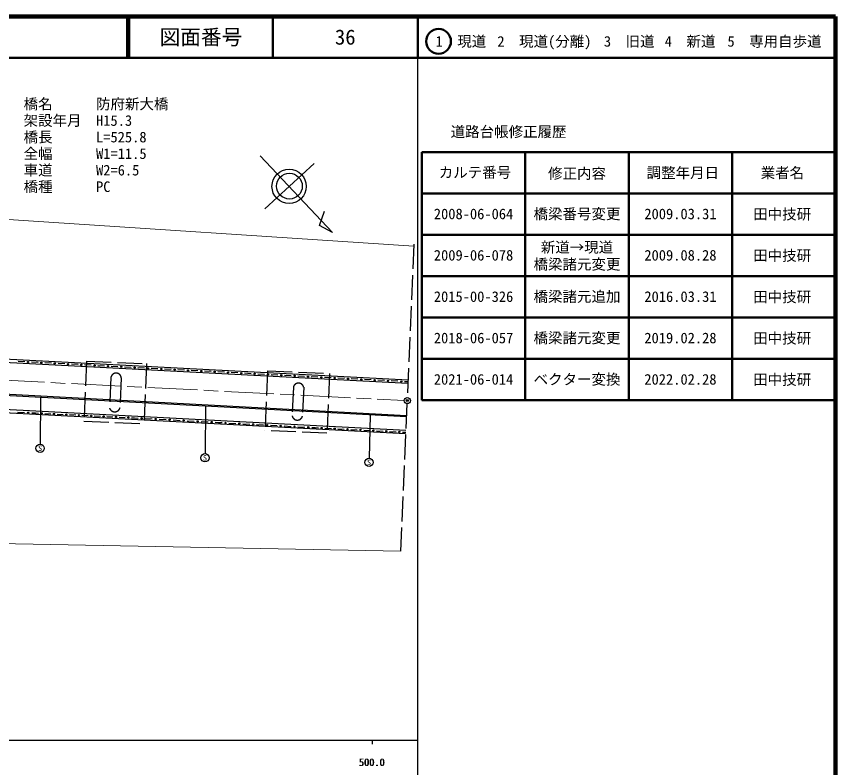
# Model space of a CAD drawing. Units: millimetres, scale not verified. Extents: x 40000 to 680000, y 20000 to 380000.
# Drawn here: x 482013 to 680000, y 198357 to 380000 of the extents above; entities that cross this region are included whole.
import ezdxf
from ezdxf.enums import TextEntityAlignment as Align

# ---------------------------------------------------------------- set-up
doc = ezdxf.new("R2010")
doc.units = ezdxf.units.MM
doc.header["$LTSCALE"] = 1000
doc.header["$PDMODE"] = 32
doc.header["$PDSIZE"] = 500
doc.linetypes.add('CHAIN', pattern=[18.5, 12, -1.5, 3.5, -1.5])
doc.linetypes.add('DASHED', pattern=[7.5, 6, -1.5])
for name, color, linetype, lineweight in [('M-BGD', 7, 'Continuous', 25), ('M-BGD-EXST', 7, 'Continuous', 25), ('M-BMK', 2, 'CHAIN', 13), ('M-BMK-SRVR', 3, 'Continuous', 25), ('M-STR-HTXT', 7, 'Continuous', 13), ('M-STR-STR1', 1, 'Continuous', 25), ('M-TTL', 2, 'Continuous', 140), ('M-TTL-BAND', 7, 'Continuous', 25), ('M-TTL-FRAM', 2, 'Continuous', 50), ('M-TTL-LINE', 7, 'Continuous', 50)]:
    doc.layers.add(name, color=color, linetype=linetype, lineweight=lineweight)
doc.layers.add('M-OTRS', color=6, linetype='Continuous')
doc.layers.add('M-TTL-TXT', color=7, linetype='Continuous')
doc.styles.add('ＭＳ ゴシック', font='')
doc.styles.get('ＭＳ ゴシック').set_extended_font_data('MS Gothic')

msp = doc.modelspace()

# ---------------------------------------------------------------- linework, layer by layer
at = {"layer": 'M-BGD', "linetype": 'DASHED'}
for p, q in [((578091, 324938), (576476, 287860)), ((498950, 296646), (498335, 282159)), ((498950, 296646), (513437, 296031)), ((513437, 296031), (512822, 281544)), ((542708, 294318), (542093, 279831)), ((542708, 294318), (557695, 293682)), ((557695, 293682), (557080, 279195)), ((504872, 292802), (504550, 285209)), ((507368, 292641), (507058, 285353)), ((548945, 290361), (548650, 283404)), ((551445, 290311), (551148, 283301)), ((576411, 286365), (574858, 250701)), ((498335, 282159), (512822, 281544)), ((557080, 279195), (542093, 279831))]:
    msp.add_line(p, q, dxfattribs=at)
at = {"layer": 'M-BGD'}
for p, q in [((576623, 291234), (441307, 298296)), ((484017, 296468), (482406, 296552)), ((487239, 296300), (485628, 296384)), ((490461, 296131), (488850, 296215)), ((493682, 295963), (492071, 296047)), ((496904, 295795), (495293, 295879)), ((500126, 295627), (498515, 295711)), ((503348, 295459), (501737, 295543)), ((506570, 295291), (504959, 295375)), ((509791, 295122), (508181, 295207)), ((513013, 294954), (511402, 295038)), ((516235, 294786), (514624, 294870)), ((519457, 294618), (517846, 294702)), ((522679, 294450), (521068, 294534)), ((525900, 294282), (524290, 294366)), ((529122, 294114), (527511, 294198)), ((532344, 293945), (530733, 294029)), ((535566, 293777), (533955, 293861)), ((538788, 293609), (537177, 293693)), ((542010, 293441), (540399, 293525)), ((545231, 293273), (543620, 293357)), ((548453, 293105), (546842, 293189)), ((551675, 292936), (550064, 293020)), ((554897, 292768), (553286, 292852)), ((558119, 292600), (556508, 292684)), ((561340, 292432), (559730, 292516)), ((564562, 292264), (562951, 292348)), ((567784, 292096), (566173, 292180)), ((571006, 291927), (569395, 292012)), ((574228, 291759), (572617, 291843)), ((576644, 291633), (575839, 291675)), ((576271, 283151), (447420, 290004)), ((576284, 283450), (447435, 290304)), ((576127, 279835), (445698, 286643)), ((482275, 284324), (484005, 284235)), ((485735, 284147), (486600, 284102)), ((486600, 284102), (487349, 284066)), ((488849, 283992), (490348, 283919)), ((491847, 283845), (493346, 283772)), ((494846, 283699), (496345, 283625)), ((497844, 283552), (499343, 283478)), ((500843, 283405), (502342, 283332)), ((503841, 283258), (505340, 283185)), ((506840, 283111), (508339, 283038)), ((509838, 282964), (510588, 282928)), ((510588, 282928), (511434, 282881)), ((513125, 282789), (514817, 282696)), ((516509, 282603), (518200, 282510)), ((519892, 282418), (521583, 282325)), ((523275, 282232), (524967, 282139)), ((526658, 282047), (528350, 281954)), ((530041, 281861), (530887, 281815)), ((530887, 281815), (531721, 281770)), ((533389, 281680), (535057, 281590)), ((536725, 281501), (538392, 281411)), ((540060, 281321), (541728, 281231)), ((543396, 281141), (545064, 281052)), ((546731, 280962), (548399, 280872)), ((550067, 280782), (551735, 280692)), ((553403, 280603), (554236, 280558)), ((554236, 280558), (555017, 280519)), ((556579, 280441), (558141, 280363)), ((559703, 280285), (561265, 280207)), ((562827, 280129), (564388, 280051)), ((565950, 279973), (567512, 279895)), ((569074, 279817), (570636, 279739)), ((572197, 279661), (573759, 279583)), ((575321, 279505), (576111, 279465))]:
    msp.add_line(p, q, dxfattribs=at)
for centre in [(484822, 296426), (488044, 296258), (491266, 296089), (494488, 295921), (497710, 295753), (500931, 295585), (504153, 295417), (507375, 295249), (510597, 295080), (513819, 294912), (517040, 294744), (520262, 294576), (523484, 294408), (526706, 294240), (529928, 294071), (533150, 293903), (536371, 293735), (539593, 293567), (542815, 293399), (546037, 293231), (549259, 293063), (552480, 292894), (555702, 292726), (558924, 292558), (562146, 292390), (565368, 292222), (568590, 292054), (571811, 291885), (575033, 291717), (484870, 284191), (488099, 284029), (491098, 283882), (494096, 283735), (497095, 283588), (500093, 283442), (503092, 283295), (506090, 283148), (509089, 283001), (512280, 282835), (515663, 282649), (519046, 282464), (522429, 282279), (525812, 282093), (529196, 281908), (532555, 281725), (535891, 281545), (539226, 281366), (542562, 281186), (545897, 281007), (549233, 280827), (552569, 280648), (555798, 280480), (558922, 280324), (562046, 280168), (565169, 280012), (568293, 279856), (571417, 279700), (574540, 279544)]:
    msp.add_circle(centre, 150, dxfattribs=at)
at = {"layer": 'M-BGD', "linetype": 'DASHED'}
for centre, radius, start, end in [((506104, 292470), 1275, 7.67496, 164.94227), ((550189, 290033), 1286, 12.45709, 165.23601), ((505778, 285734), 1336, 203.11911, 343.42187), ((549912, 283684), 1293, 192.52423, 342.78202)]:
    msp.add_arc(centre, radius, start, end, dxfattribs=at)
at = {"layer": 'M-BGD-EXST'}
for p, q in [((487848, 287854), (487749, 276570)), ((527752, 285731), (527607, 274274)), ((567552, 283614), (567267, 273161))]:
    msp.add_line(p, q, dxfattribs=at)
for centre in [(487740, 275570), (527594, 273274), (567239, 272161)]:
    msp.add_circle(centre, 1000, dxfattribs=at)
at = {"layer": 'M-BMK'}
msp.add_line((476851, 292126), (575745, 287148), dxfattribs=at)
at = {"layer": 'M-BMK-SRVR'}
for p, q in [((540947, 346292), (558427, 327764)), ((553941, 344428), (542054, 333474)), ((555281, 329453), (556504, 332891)), ((558427, 327764), (555281, 329453))]:
    msp.add_line(p, q, dxfattribs=at)
for centre, radius in [((547931, 338890), 4146), ((547998, 338951), 3109), ((576495, 287110), 750)]:
    msp.add_circle(centre, radius, dxfattribs=at)
at = {"layer": 'M-OTRS'}
msp.add_point((576495, 287110), dxfattribs=at)
at = {"layer": 'M-STR-HTXT'}
for p, q in [((578068, 324408), (446193, 333171)), ((574858, 250701), (463370, 252847))]:
    msp.add_line(p, q, dxfattribs=at)
at = {"layer": 'M-STR-STR1'}
for p, q in [((576658, 292033), (441344, 299095)), ((576092, 279036), (445657, 285844))]:
    msp.add_line(p, q, dxfattribs=at)
at = {"layer": 'M-TTL'}
for p, q in [((680000, 380000), (40000, 380000)), ((680000, 20000), (680000, 380000))]:
    msp.add_line(p, q, dxfattribs=at)
at = {"layer": 'M-TTL-BAND'}
for p, q in [((579000, 20000), (579000, 370000)), ((40000, 205000), (579000, 205000)), ((568000, 205000), (568000, 204000))]:
    msp.add_line(p, q, dxfattribs=at)
at = {"layer": 'M-TTL-FRAM'}
for p, q in [((580000, 347197), (580000, 287197)), ((580000, 347197), (680000, 347197)), ((580000, 287197), (680000, 287197))]:
    msp.add_line(p, q, dxfattribs=at)
at = {"layer": 'M-TTL-LINE'}
for p, q in [((508747, 380000), (508747, 370000)), ((509247, 380000), (509247, 370000)), ((543997, 380000), (543997, 370000)), ((579000, 380000), (579000, 370000)), ((40000, 370000), (680000, 370000)), ((605000, 347197), (605000, 287197)), ((630000, 347197), (630000, 287197)), ((655000, 347197), (655000, 287197)), ((580000, 337197), (680000, 337197)), ((580000, 327197), (680000, 327197)), ((580000, 317197), (680000, 317197)), ((580000, 307197), (680000, 307197)), ((580000, 297197), (680000, 297197))]:
    msp.add_line(p, q, dxfattribs=at)
msp.add_circle((584031, 373958), 3000, dxfattribs=at)

# ---------------------------------------------------------------- texts
at = {"layer": 'M-BGD-EXST', "style": 'ＭＳ ゴシック'}
for p in [(487740, 275570), (527594, 273274), (567239, 272161)]:
    msp.add_text('S', height=1320, dxfattribs=at).set_placement(p, align=Align.MIDDLE_CENTER)
at = {"layer": 'M-STR-HTXT', "style": 'ＭＳ ゴシック'}
for s, p in [('橋名\u3000\u3000\u3000防府新大橋', (483761, 360103)), ('架設年月\u3000H15.3', (483761, 356103)), ('橋長\u3000\u3000\u3000L=525.8', (483761, 352103)), ('全幅\u3000\u3000\u3000W1=11.5', (483761, 348103)), ('車道\u3000\u3000\u3000W2=6.5', (483761, 344103)), ('橋種\u3000\u3000\u3000PC', (483761, 340103))]:
    msp.add_text(s, height=2566, dxfattribs=at).set_placement(p, align=Align.TOP_LEFT)
at = {"layer": 'M-TTL-BAND', "style": 'ＭＳ ゴシック'}
for p in [(567844, 198195), (568000, 198195)]:
    msp.add_text('500.0', height=1833, dxfattribs=at).set_placement(p, align=Align.BOTTOM_CENTER)
at = {"layer": 'M-TTL-TXT', "style": 'ＭＳ ゴシック'}
for s, height, p in [('図面番号', 3666, (526622, 375000)), ('36', 3666, (561497, 375000)), ('1\u3000現道', 2566, (589448, 373958)), ('2\u3000現道(分離)', 2566, (609619, 373958)), ('3\u3000旧道', 2566, (630121, 373958)), ('4\u3000新道', 2566, (644824, 373958)), ('5\u3000専用自歩道', 2566, (665228, 373958)), ('道路台帳修正履歴', 2566, (600968, 352113)), ('カルテ番号', 2566, (592839, 342277)), ('修正内容', 2566, (617509, 342023)), ('調整年月日', 2566, (643089, 342197)), ('業者名', 2566, (667134, 342197)), ('2008-06-064', 2566, (592500, 332245)), ('橋梁番号変更', 2566, (617500, 332245)), ('2009.03.31', 2566, (642500, 332245)), ('田中技研', 2566, (667077, 332189)), ('新道→現道', 2566, (617500, 324181)), ('2009-06-078', 2566, (592500, 322245)), ('2009.08.28', 2566, (642500, 322245)), ('田中技研', 2566, (667077, 322189)), ('橋梁諸元変更', 2566, (617500, 320068)), ('2015-00-326', 2566, (592500, 312245)), ('橋梁諸元追加', 2566, (617500, 312245)), ('2016.03.31', 2566, (642500, 312245)), ('田中技研', 2566, (667077, 312189)), ('2018-06-057', 2566, (592500, 302245)), ('橋梁諸元変更', 2566, (617500, 302245)), ('2019.02.28', 2566, (642500, 302245)), ('田中技研', 2566, (667077, 302189)), ('2021-06-014', 2566, (592500, 292245)), ('ベクター変換', 2566, (617500, 292245)), ('2022.02.28', 2566, (642500, 292245)), ('田中技研', 2566, (667077, 292189))]:
    msp.add_text(s, height=height, dxfattribs=at).set_placement(p, align=Align.MIDDLE_CENTER)

doc.saveas('drawing.dxf')
